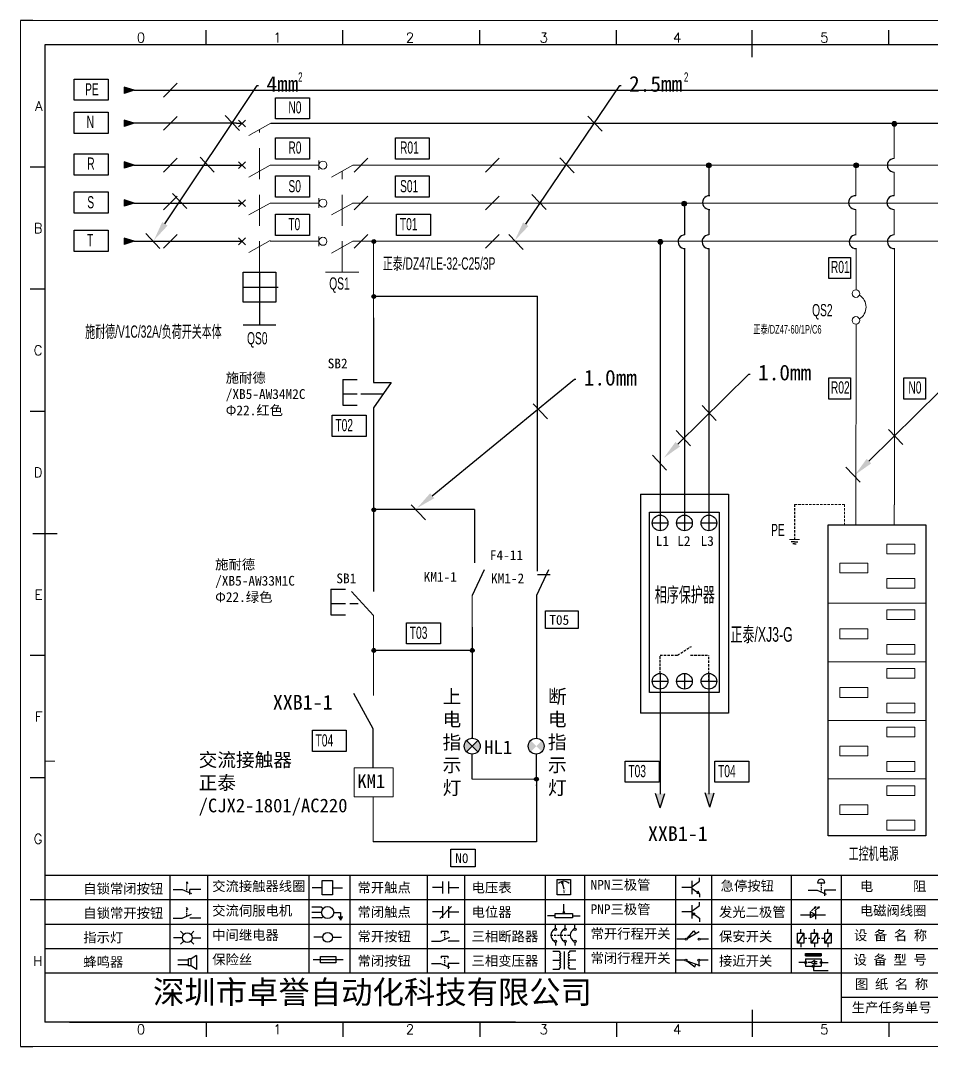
# Model space of a CAD drawing. Header units: millimetres. Extents: x 175 to 4940, y -2082 to 1907.
# Drawn here: x 550.6 to 737.3, y 660.9 to 870.9 of the extents above; entities that cross this region are included whole.
import ezdxf
from ezdxf import colors
from ezdxf.entities.mleader import LeaderData, LeaderLine
from ezdxf.enums import TextEntityAlignment as Align
from ezdxf.lldxf.tags import DXFTag
from ezdxf.math import Vec2, Vec3

# ---------------------------------------------------------------- set-up
doc = ezdxf.new("R2010")
doc.units = ezdxf.units.MM
doc.linetypes.add('DASHED', pattern=[0.75, 0.5, -0.25])
doc.linetypes.add('DASHED2', pattern=[9.525, 6.35, -3.175])
for name, color, linetype in [('AE_BOR', 1, 'Continuous'), ('MISC', 2, 'Continuous'), ('SYMS', 7, 'Continuous')]:
    doc.layers.add(name, color=color, linetype=linetype)
doc.layers.add('Dimension', color=3, linetype='Continuous', lineweight=13)
doc.styles.get("Standard").update_dxf_attribs({"font": ''})
doc.styles.add('WD', font='romans.shx', dxfattribs={"width": 0.8, "bigfont": 'gbcbig.shx'})
doc.styles.add('样式 0', font='')
doc.styles.add('样式 8', font='arial.ttf', dxfattribs={"width": 0.6, "height": 2.5})
doc.styles.add('汉字', font='')
doc.styles.get('Standard').set_extended_font_data('SimSun')
doc.styles.get('样式 0').set_extended_font_data('KaiTi_GB2312')
doc.styles.get('汉字').set_extended_font_data('新宋体')
tags = doc.linetypes.add('HIDDEN2', pattern=[4.7625, 3.175, -1.5875]).pattern_tags.tags
tags[6:7] = [DXFTag(74, 4), DXFTag(75, 0), DXFTag(340, '0'), DXFTag(46, 1.0), DXFTag(50, 0.0), DXFTag(44, 0.0), DXFTag(45, 0.0)]
tags[4:5] = [DXFTag(74, 4), DXFTag(75, 0), DXFTag(340, '0'), DXFTag(46, 1.0), DXFTag(50, 0.0), DXFTag(44, 0.0), DXFTag(45, 0.0)]

# ---------------------------------------------------------------- blocks, each defined once
blk = doc.blocks.new('*U4')
at = {"linetype": 'ByBlock'}
for p, q in [((-1909.23, -780.45), (-1909.23, -780.67)), ((-1909.23, -780.45), (-1908.92, -780.84)), ((-1909.23, -780.84), (-1909.23, -781.05)), ((-1911.92, -782.07), (-1910.06, -782.07)), ((-1910.06, -782.07), (-1908.18, -782.88)), ((-1909.23, -781.23), (-1909.23, -781.44)), ((-1909.23, -781.61), (-1909.23, -781.83)), ((-1909.23, -782), (-1909.23, -782.21)), ((-1909.23, -782.38), (-1909.23, -782.43)), ((-1908.52, -783.07), (-1908.52, -782.07)), ((-1906.25, -782.07), (-1908.52, -782.07))]:
    blk.add_line(p, q, dxfattribs=at)
blk = doc.blocks.new('*U6')
at = {"linetype": 'ByBlock'}
for p, q in [((-1908.88, -791.17), (-1909.23, -790.71)), ((-1909.23, -790.71), (-1909.23, -790.92)), ((-1909.23, -791.09), (-1909.23, -791.31)), ((-1909.23, -791.48), (-1909.23, -791.69)), ((-1911.92, -792.89), (-1910.06, -792.89)), ((-1910.06, -792.89), (-1908.18, -792.08)), ((-1909.23, -791.86), (-1909.23, -792.08)), ((-1909.23, -792.25), (-1909.23, -792.47)), ((-1906.25, -792.89), (-1908.52, -792.89))]:
    blk.add_line(p, q, dxfattribs=at)
blk = doc.blocks.new('蜂鸣器')
at = {"linetype": 'ByBlock'}
for p, q in [((-1907.17, -795.53), (-1908.25, -796.26)), ((-1907.17, -795.53), (-1907.17, -798.41)), ((-1908.8, -796.48), (-1911.01, -796.48)), ((-1908.8, -797.46), (-1911.01, -797.46)), ((-1908.25, -796.26), (-1908.8, -796.26)), ((-1908.8, -797.68), (-1908.8, -796.26)), ((-1908.25, -797.68), (-1908.8, -797.68)), ((-1908.25, -797.68), (-1908.25, -796.26)), ((-1907.17, -798.41), (-1908.25, -797.68))]:
    blk.add_line(p, q, dxfattribs=at)
blk = doc.blocks.new('指示灯')
at = {"linetype": 'ByBlock'}
for p, q in [((-1854.25, -776.92), (-1856.06, -776.92)), ((-1854.62, -775.59), (-1853.97, -776.23)), ((-1851.9, -775.59), (-1852.54, -776.23)), ((-1852.26, -776.92), (-1850.45, -776.92)), ((-1854.62, -778.25), (-1853.97, -777.61)), ((-1851.9, -778.25), (-1852.54, -777.61))]:
    blk.add_line(p, q, dxfattribs=at)
blk.add_circle((-1853.26, -776.92), 0.992, dxfattribs=at)
blk = doc.blocks.new('交流接触器线圈')
at = {"linetype": 'ByBlock'}
for p, q in [((-1880.82, -781.77), (-1882.87, -781.77)), ((-1878.72, -781.77), (-1876.67, -781.77))]:
    blk.add_line(p, q, dxfattribs=at)
blk.add_lwpolyline([(-1880.82, -780.28), (-1878.72, -780.28), (-1878.72, -783.26), (-1880.82, -783.26)], close=True, dxfattribs=at)
blk = doc.blocks.new('交流伺服电机')
at = {"linetype": 'ByBlock'}
for p, q in [((-1880.97, -785.75), (-1882.94, -785.75)), ((-1880.97, -786.85), (-1882.94, -786.85)), ((-1880.97, -785.75), (-1880.65, -786.03)), ((-1878.49, -786.85), (-1877.07, -786.85)), ((-1877.07, -786.85), (-1877.07, -787.72)), ((-1880.97, -787.94), (-1882.94, -787.94)), ((-1880.97, -787.94), (-1880.65, -787.67)), ((-1877.54, -787.72), (-1876.59, -787.72)), ((-1877.38, -788.01), (-1876.75, -788.01)), ((-1877.23, -788.29), (-1876.9, -788.29))]:
    blk.add_line(p, q, dxfattribs=at)
blk.add_circle((-1879.73, -786.85), 1.24, dxfattribs=at)
blk = doc.blocks.new('中间继电器')
at = {"linetype": 'ByBlock'}
for p, q in [((-1880.72, -791.92), (-1882.54, -791.92)), ((-1878.74, -791.92), (-1876.92, -791.92))]:
    blk.add_line(p, q, dxfattribs=at)
blk.add_circle((-1879.73, -791.92), 0.992, dxfattribs=at)
blk = doc.blocks.new('保险丝')
at = {"linetype": 'ByBlock'}
blk.add_line((-1882.72, -796.49), (-1876.55, -796.49), dxfattribs=at)
blk.add_lwpolyline([(-1881.2, -795.86), (-1878.06, -795.86), (-1878.06, -797.12), (-1881.2, -797.12)], close=True, dxfattribs=at)
blk = doc.blocks.new('常开按钮')
at = {"linetype": 'ByBlock'}
for p, q in [((-1910.06, -787.73), (-1908.18, -786.93)), ((-1909.9, -785.68), (-1908.56, -785.68)), ((-1909.9, -785.68), (-1909.9, -786.07)), ((-1909.23, -785.68), (-1909.23, -785.89)), ((-1909.23, -786.06), (-1909.23, -786.28)), ((-1909.23, -786.45), (-1909.23, -786.67)), ((-1909.23, -786.84), (-1909.23, -787.05)), ((-1909.23, -787.22), (-1909.23, -787.38)), ((-1908.56, -785.68), (-1908.56, -786.07)), ((-1911.92, -787.73), (-1910.06, -787.73)), ((-1906.25, -787.73), (-1908.52, -787.73))]:
    blk.add_line(p, q, dxfattribs=at)
blk = doc.blocks.new('常开触点')
at = {"linetype": 'ByBlock'}
for p, q in [((-1853.82, -782.99), (-1853.82, -780.56)), ((-1852.6, -782.99), (-1852.6, -780.56)), ((-1853.82, -781.77), (-1855.88, -781.77)), ((-1852.6, -781.77), (-1850.55, -781.77))]:
    blk.add_line(p, q, dxfattribs=at)
blk = doc.blocks.new('常闭触点')
at = {"linetype": 'ByBlock'}
for p, q in [((-1853.82, -786.77), (-1855.88, -786.77)), ((-1852.01, -785.66), (-1854.43, -788.1)), ((-1853.82, -787.99), (-1853.82, -785.56)), ((-1852.6, -787.99), (-1852.6, -785.56)), ((-1852.6, -786.77), (-1850.55, -786.77))]:
    blk.add_line(p, q, dxfattribs=at)
blk = doc.blocks.new('常闭按钮')
at = {"linetype": 'ByBlock'}
for p, q in [((-1854.11, -790.83), (-1852.77, -790.83)), ((-1854.11, -790.83), (-1854.11, -791.22)), ((-1853.44, -790.83), (-1853.44, -791.04)), ((-1853.44, -791.21), (-1853.44, -791.43)), ((-1853.44, -791.6), (-1853.44, -791.82)), ((-1852.77, -790.83), (-1852.77, -791.22)), ((-1856.13, -792.28), (-1854.28, -792.28)), ((-1854.28, -792.28), (-1852.4, -793.09)), ((-1853.44, -791.99), (-1853.44, -792.2)), ((-1853.44, -792.37), (-1853.44, -792.53)), ((-1850.47, -792.28), (-1852.73, -792.28)), ((-1852.73, -792.28), (-1852.73, -793.43))]:
    blk.add_line(p, q, dxfattribs=at)
blk = doc.blocks.new('电压表')
at = {"linetype": 'ByBlock'}
for p, q in [((-1814.84, -780.75), (-1814.91, -781.13)), ((-1814.6, -781.05), (-1814.91, -781.13)), ((-1814.84, -780.75), (-1814.46, -782.26)), ((-1814.84, -780.75), (-1814.6, -781.05))]:
    blk.add_line(p, q, dxfattribs=at)
blk.add_lwpolyline([(-1815.84, -780.34), (-1813.07, -780.34), (-1813.07, -783.49), (-1815.84, -783.49)], close=True, dxfattribs=at)
blk.add_arc((-1814.46, -782.26), 1.56, 46.8313, 133.1687, dxfattribs=at)
at = {"linetype": 'ByBlock', "insert": (-1814.7, -782.39), "char_height": 0.75, "width": 0.6768, "attachment_point": 1}
blk.add_mtext('V', dxfattribs=at)
blk = doc.blocks.new('电位器')
at = {"linetype": 'ByBlock'}
for p, q in [((-1814.45, -787.3), (-1814.45, -785.39)), ((-1814.45, -787.3), (-1814.62, -786.96)), ((-1814.62, -786.96), (-1814.27, -786.96)), ((-1814.45, -787.3), (-1814.27, -786.96)), ((-1816.21, -787.75), (-1817.79, -787.75)), ((-1812.68, -787.75), (-1811.1, -787.75))]:
    blk.add_line(p, q, dxfattribs=at)
blk.add_lwpolyline([(-1816.21, -787.3), (-1812.68, -787.3), (-1812.68, -788.2), (-1816.21, -788.2)], close=True, dxfattribs=at)
blk = doc.blocks.new('三相断路器')
at = {"linetype": 'ByBlock'}
for p, q in [((-1816.17, -790.33), (-1816.17, -789.7)), ((-1814.17, -790.33), (-1814.17, -789.7)), ((-1812.18, -790.33), (-1812.18, -789.7)), ((-1817.14, -791.74), (-1816.72, -791.74)), ((-1816.45, -791.74), (-1816.03, -791.74)), ((-1816.17, -793.19), (-1816.17, -793.83)), ((-1815.76, -791.74), (-1815.34, -791.74)), ((-1815.07, -791.74), (-1814.65, -791.74)), ((-1814.38, -791.74), (-1813.96, -791.74)), ((-1814.17, -793.19), (-1814.17, -793.83)), ((-1813.69, -791.74), (-1813.27, -791.74)), ((-1812.18, -793.19), (-1812.18, -793.83))]:
    blk.add_line(p, q, dxfattribs=at)
for centre in [(-1816.17, -790.55), (-1814.17, -790.55), (-1812.18, -790.55), (-1816.17, -792.98), (-1814.17, -792.98), (-1812.18, -792.98)]:
    blk.add_circle(centre, 0.219, dxfattribs=at)
for centre in [(-1815.81, -791.74), (-1813.82, -791.74), (-1811.83, -791.74)]:
    blk.add_arc(centre, 1.32, 115.5791, 244.4209, dxfattribs=at)
blk = doc.blocks.new('三相变压器')
at = {"linetype": 'ByBlock'}
for p, q in [((-1816.69, -795.03), (-1815.37, -795.03)), ((-1815.37, -795.03), (-1815.37, -795.24)), ((-1814.34, -798.7), (-1814.34, -795.04)), ((-1812, -795.03), (-1813.32, -795.03)), ((-1813.32, -795.03), (-1813.32, -795.24)), ((-1816.69, -796.87), (-1815.37, -796.87)), ((-1812, -796.87), (-1813.32, -796.87)), ((-1816.69, -798.71), (-1815.37, -798.71)), ((-1815.37, -798.71), (-1815.37, -798.5)), ((-1813.32, -798.71), (-1813.32, -798.5)), ((-1812, -798.71), (-1813.32, -798.71))]:
    blk.add_line(p, q, dxfattribs=at)
for centre, start, end in [((-1815.37, -795.51), 270, 90), ((-1815.37, -796.06), 270, 90), ((-1813.32, -795.51), 90, 270), ((-1813.32, -796.06), 90, 270), ((-1815.37, -796.6), 270, 90), ((-1815.37, -797.14), 270, 90), ((-1815.37, -797.68), 270, 90), ((-1815.37, -798.23), 270, 90), ((-1813.32, -796.6), 90, 270), ((-1813.32, -797.14), 90, 270), ((-1813.32, -797.68), 90, 270), ((-1813.32, -798.23), 90, 270)]:
    blk.add_arc(centre, 0.271, start, end, dxfattribs=at)
blk = doc.blocks.new('NPN三极管')
at = {"linetype": 'ByBlock'}
for p, q in [((-1785.73, -780.61), (-1785.73, -783.32)), ((-1785.73, -781.82), (-1784.15, -780.66)), ((-1784.15, -780.66), (-1784.15, -779.98)), ((-1785.73, -781.97), (-1787.81, -781.97)), ((-1785.73, -782.11), (-1784.15, -783.27)), ((-1784.41, -782.73), (-1784.74, -783.18)), ((-1784.15, -783.27), (-1784.74, -783.18)), ((-1784.15, -783.27), (-1784.41, -782.73)), ((-1784.15, -783.27), (-1784.15, -783.96))]:
    blk.add_line(p, q, dxfattribs=at)
blk = doc.blocks.new('PNP三极管')
at = {"linetype": 'ByBlock'}
for p, q in [((-1784.9, -785.38), (-1784.9, -788.09)), ((-1783.32, -785.43), (-1783.32, -784.75)), ((-1784.9, -786.74), (-1786.98, -786.74)), ((-1784.9, -786.59), (-1783.32, -785.43)), ((-1784.9, -786.88), (-1783.32, -788.04)), ((-1784.9, -786.88), (-1784.31, -786.97)), ((-1784.9, -786.88), (-1784.64, -787.42)), ((-1784.31, -786.97), (-1784.64, -787.42)), ((-1783.32, -788.04), (-1783.32, -788.73))]:
    blk.add_line(p, q, dxfattribs=at)
blk = doc.blocks.new('常开行程开关')
at = {"linetype": 'ByBlock'}
for p, q in [((-1785.89, -792.17), (-1784.52, -790.62)), ((-1785.89, -792.17), (-1783.43, -790.72)), ((-1784.52, -790.62), (-1784.19, -791.17)), ((-1786.29, -792.3), (-1788.01, -792.3)), ((-1781.48, -792.3), (-1783.21, -792.3))]:
    blk.add_line(p, q, dxfattribs=at)
for centre in [(-1786.07, -792.3), (-1783.42, -792.3)]:
    blk.add_circle(centre, 0.219, dxfattribs=at)
blk = doc.blocks.new('常闭行程开关')
at = {"linetype": 'ByBlock'}
for p, q in [((-1786.34, -796.62), (-1788.07, -796.62)), ((-1785.93, -796.72), (-1783.25, -797.7)), ((-1785.93, -796.72), (-1784.3, -798)), ((-1784.3, -798), (-1784.08, -797.4)), ((-1783.48, -796.84), (-1783.48, -797.85)), ((-1781.54, -796.62), (-1783.26, -796.62))]:
    blk.add_line(p, q, dxfattribs=at)
for centre in [(-1786.12, -796.62), (-1783.48, -796.62)]:
    blk.add_circle(centre, 0.219, dxfattribs=at)
blk = doc.blocks.new('发光二极管')
at = {"linetype": 'ByBlock'}
for p, q in [((-1755.78, -785.92), (-1754.89, -785.14)), ((-1754.89, -785.14), (-1755.2, -785.22)), ((-1755.2, -785.22), (-1755.01, -785.43)), ((-1755.08, -785.92), (-1754.18, -785.14)), ((-1754.89, -785.14), (-1755.01, -785.43)), ((-1754.18, -785.14), (-1754.49, -785.22)), ((-1754.49, -785.22), (-1754.31, -785.43)), ((-1754.18, -785.14), (-1754.31, -785.43)), ((-1758.01, -786.77), (-1752.89, -786.77)), ((-1754.84, -786.77), (-1756.04, -786.16)), ((-1756.04, -786.16), (-1756.04, -787.39)), ((-1754.84, -786.77), (-1756.04, -787.39)), ((-1754.84, -787.63), (-1754.84, -785.92))]:
    blk.add_line(p, q, dxfattribs=at)
blk = doc.blocks.new('保安开关')
at = {"linetype": 'ByBlock'}
for p, q in [((-1757.33, -790.79), (-1758.6, -792.81)), ((-1757.96, -790.79), (-1757.96, -789.97)), ((-1754.54, -790.79), (-1755.81, -792.81)), ((-1755.17, -790.79), (-1755.17, -789.97)), ((-1751.75, -790.79), (-1753.02, -792.81)), ((-1752.39, -790.79), (-1752.39, -789.97)), ((-1757.96, -792.81), (-1757.96, -793.62)), ((-1757.33, -791.8), (-1756.72, -791.8)), ((-1756.35, -791.8), (-1755.89, -791.8)), ((-1755.17, -792.81), (-1755.17, -793.62)), ((-1754.52, -791.8), (-1754.06, -791.8)), ((-1753.69, -791.8), (-1753.08, -791.8)), ((-1752.39, -792.81), (-1752.39, -793.62))]:
    blk.add_line(p, q, dxfattribs=at)
for points in [[(-1758.6, -790.79), (-1757.33, -790.79), (-1757.33, -792.81), (-1758.6, -792.81)], [(-1755.81, -790.79), (-1754.54, -790.79), (-1754.54, -792.81), (-1755.81, -792.81)], [(-1753.02, -790.79), (-1751.75, -790.79), (-1751.75, -792.81), (-1753.02, -792.81)]]:
    blk.add_lwpolyline(points, close=True, dxfattribs=at)
blk = doc.blocks.new('接近开关')
at = {"linetype": 'ByBlock'}
h = blk.add_hatch(dxfattribs=at)
h.set_pattern_fill('ANSI31', color=256, scale=0.01, style=0)
h.set_pattern_definition([(45, (-89.131516, -30.795668), (-0.0224506403, 0.0224506403), [])])
h.paths.add_polyline_path([(-1516.96, -1123.35), (-1516.96, -1122.85), (-1513.76, -1122.85), (-1513.76, -1123.35)])
for p, q in [((-1516.96, -1123.35), (-1516.96, -1122.85)), ((-1516.96, -1122.85), (-1513.76, -1122.85)), ((-1516.96, -1123.35), (-1513.76, -1123.35)), ((-1513.76, -1122.85), (-1513.76, -1123.35)), ((-1517.18, -1124.71), (-1518.36, -1124.71)), ((-1516.96, -1123.95), (-1513.76, -1123.95)), ((-1516.96, -1123.95), (-1516.96, -1125.47)), ((-1516.96, -1125.47), (-1513.76, -1125.47)), ((-1515.91, -1124.71), (-1516.45, -1124.71)), ((-1515.11, -1124.31), (-1515.91, -1124.71)), ((-1515.11, -1125.11), (-1515.91, -1124.71)), ((-1515.33, -1124.53), (-1515.17, -1124.53)), ((-1515.33, -1124.88), (-1515.17, -1124.88)), ((-1515.25, -1124.45), (-1515.25, -1124.61)), ((-1515.11, -1124.31), (-1515.11, -1125.11)), ((-1515.11, -1124.48), (-1514.58, -1124.48)), ((-1515.11, -1124.94), (-1514.58, -1124.94)), ((-1513.76, -1123.95), (-1513.76, -1125.47)), ((-1513.54, -1124.71), (-1512.36, -1124.71)), ((-1515.36, -1125.69), (-1515.36, -1126.36)), ((-1515.36, -1126.36), (-1512.36, -1126.36))]:
    blk.add_line(p, q, dxfattribs=at)
for centre in [(-1516.96, -1124.71), (-1515.36, -1125.47), (-1513.76, -1124.71)]:
    blk.add_circle(centre, 0.225, dxfattribs=at)
blk = doc.blocks.new('急停按钮')
at = {"linetype": 'ByBlock'}
for p, q in [((-1.86, 0), (0, 0)), ((0, 0), (1.88, -0.81)), ((0.06, 1.45), (1.61, 1.45)), ((0.83, 1.45), (0.83, 1.24)), ((0.83, 1.07), (0.83, 0.85)), ((0.83, 0.68), (0.83, 0.47)), ((0.83, 0.29), (0.83, 0.08)), ((3.81, 0), (1.54, 0)), ((1.54, 0), (1.54, -1.15)), ((0.83, -0.09), (0.83, -0.24))]:
    blk.add_line(p, q, dxfattribs=at)
blk.add_arc((0.83, 1.45), 0.774, 0, 180)
blk = doc.blocks.new('WDDOT')
blk.add_hatch(color=256).paths.add_polyline_path([(0.5, 0, 1), (-0.5, 0, 1)])
blk.add_circle((0, 0), 0.5)

msp = doc.modelspace()

# ---------------------------------------------------------------- hatches: boundary and pattern name
for points in [[(573.908, 849.848), (571.865, 850.503), (571.865, 849.194)], [(573.908, 841.283), (571.865, 841.937), (571.865, 840.628)], [(573.908, 833.521), (571.865, 834.175), (571.865, 832.866)], [(573.908, 825.686), (571.865, 826.341), (571.865, 825.031)], [(681.591, 709.742), (682.526, 712.66), (680.655, 712.66)], [(691.741, 709.853), (692.676, 712.772), (690.806, 712.772)]]:
    msp.add_hatch(color=256).paths.add_polyline_path(points)
at = {"lineweight": -2}
for points in [[(730.038, 849.728, 1), (729.038, 849.728, 1)], [(692.052, 841.228, 1), (691.052, 841.228, 1)], [(722.215, 841.228, 1), (721.215, 841.228, 1)], [(687.015, 833.384, 1), (686.015, 833.384, 1)], [(682.122, 825.587, 1), (681.122, 825.587, 1)]]:
    msp.add_hatch(color=256, dxfattribs=at).paths.add_polyline_path(points)
h = msp.add_hatch(color=256)
edge = h.paths.add_edge_path()
edge.add_arc((622.947, 825.662), 0.393, 0, 360)
h = msp.add_hatch(color=256)
edge = h.paths.add_edge_path()
edge.add_arc((622.947, 814.403), 0.393, 0, 360)
h = msp.add_hatch(color=256)
edge = h.paths.add_edge_path()
edge.add_arc((622.947, 770.736), 0.393, 0, 360)
h = msp.add_hatch(color=256)
edge = h.paths.add_edge_path()
edge.add_arc((622.947, 741.946), 0.393, 0, 360)
h = msp.add_hatch(color=256)
edge = h.paths.add_edge_path()
edge.add_arc((643.104, 741.946), 0.393, 0, 360)
at = {"lineweight": 0}
h = msp.add_hatch(color=256, dxfattribs=at)
h.paths.add_polyline_path([(643.104, 722.357), (641.955, 723.506, 0.1989124), (641.479, 722.357, 0.1989124), (641.955, 721.208)])
h.paths.add_polyline_path([(644.254, 721.208, 0.1989124), (644.729, 722.357, 0.1989124), (644.254, 723.506), (643.104, 722.357)])
h.paths.add_polyline_path([(656.25, 722.347), (655.101, 723.496, 0.1989124), (654.625, 722.347, 0.1989124), (655.101, 721.198)])
h.paths.add_polyline_path([(657.399, 721.198, 0.1989124), (657.875, 722.347, 0.1989124), (657.399, 723.496), (656.25, 722.347)])
h = msp.add_hatch(color=256)
edge = h.paths.add_edge_path()
edge.add_arc((656.25, 715.607), 0.393, 0, 360)
at = {"layer": 'MISC'}
msp.add_hatch(color=256, dxfattribs=at).paths.add_polyline_path([(573.908, 856.613), (571.865, 857.268), (571.865, 855.958)])

# ---------------------------------------------------------------- linework, layer by layer
for p, q in [((842.612, 865.881), (555.612, 865.881)), ((555.612, 865.881), (555.612, 665.881)), ((573.908, 849.848), (571.865, 850.503)), ((571.865, 850.503), (571.865, 849.194)), ((573.908, 849.848), (571.865, 849.194)), ((594.822, 849.848), (595.9, 849.848)), ((601.866, 849.848), (825.995, 849.848)), ((573.908, 841.283), (571.865, 841.937)), ((571.865, 841.937), (571.865, 840.628)), ((573.908, 841.283), (571.865, 840.628)), ((573.908, 841.283), (595.964, 841.283)), ((573.908, 833.521), (571.865, 834.175)), ((571.865, 834.175), (571.865, 832.866)), ((573.908, 833.521), (571.865, 832.866)), ((573.908, 833.521), (595.964, 833.521)), ((573.908, 825.686), (571.865, 826.341)), ((571.865, 826.341), (571.865, 825.031)), ((573.908, 825.686), (571.865, 825.031)), ((573.908, 825.686), (595.964, 825.686)), ((599.55, 819.356), (599.55, 808.562)), ((596.228, 816.286), (602.872, 816.286)), ((602.872, 816.286), (603.398, 816.286)), ((656.484, 758.16), (656.484, 814.45)), ((596.188, 808.562), (602.912, 808.562)), ((622.905, 810.02), (622.905, 796.789)), ((616.615, 797.406), (619.554, 797.406)), ((616.615, 797.406), (616.615, 792.122)), ((622.905, 796.789), (626.474, 796.789)), ((626.474, 796.789), (622.905, 791.622)), ((616.615, 794.47), (619.554, 794.47)), ((620.276, 794.438), (624.788, 794.438)), ((616.615, 792.122), (619.554, 792.122)), ((622.905, 791.622), (622.905, 754.038)), ((677.563, 773.941), (695.563, 773.941)), ((643.572, 770.794), (643.574, 759.843)), ((643.574, 767.195), (643.572, 763.082)), ((645.56, 758.429), (643.104, 753.174)), ((658.706, 758.429), (656.25, 753.174)), ((656.484, 757.471), (659.07, 757.471)), ((614.184, 754.489), (617.123, 754.489)), ((614.184, 754.489), (614.184, 749.205)), ((618.409, 754.038), (622.905, 749.069)), ((656.25, 753.174), (656.25, 737.557)), ((614.184, 751.554), (617.123, 751.554)), ((618.065, 751.554), (619.718, 751.554)), ((614.184, 749.205), (617.123, 749.205)), ((643.104, 746.702), (643.104, 741.946)), ((643.104, 741.946), (622.905, 741.946)), ((643.104, 741.946), (643.104, 723.982)), ((656.25, 737.557), (656.25, 723.972)), ((622.792, 725.918), (618.853, 733.159)), ((681.563, 734.039), (681.563, 712.534)), ((691.563, 734.039), (691.563, 712.534)), ((695.563, 729.095), (677.563, 729.095)), ((622.792, 717.948), (622.792, 725.918)), ((644.254, 723.506), (641.955, 721.208)), ((641.955, 723.506), (644.254, 721.208)), ((643.104, 723.982), (643.104, 724.107)), ((643.104, 715.607), (643.104, 720.732)), ((656.25, 715.597), (656.25, 720.722)), ((656.25, 714.286), (656.25, 714.411)), ((681.591, 709.742), (680.655, 712.66)), ((681.591, 709.742), (682.526, 712.66)), ((691.741, 709.853), (690.806, 712.772)), ((691.741, 709.853), (692.676, 712.772)), ((560.642, 665.881), (840.142, 665.881)), ((681.408, 665.881), (741.358, 665.881))]:
    msp.add_line(p, q)
at = {"color": 6, "linetype": 'HIDDEN2', "lineweight": -3, "ltscale": 0.5}
for p, q in [((592.542, 851.432), (595.45, 848.356)), ((666.776, 851.31), (669.684, 848.234)), ((587.38, 842.892), (590.288, 839.817)), ((661.066, 842.748), (663.974, 839.673)), ((581.733, 835.481), (584.641, 832.406)), ((655.335, 835.244), (658.243, 832.168)), ((576.248, 827.264), (579.156, 824.189)), ((650.622, 827.103), (653.53, 824.028)), ((655.599, 792.44), (658.507, 789.365)), ((690.164, 792.06), (693.072, 788.984)), ((684.872, 786.935), (687.78, 783.859)), ((728.334, 787.148), (731.242, 784.072)), ((680.002, 781.944), (682.91, 778.868)), ((719.615, 779.434), (722.523, 776.359)), ((630.618, 771.73), (633.526, 768.655))]:
    msp.add_line(p, q, dxfattribs=at)
at = {"color": 0}
msp.add_line((594.822, 849.848), (573.908, 849.848), dxfattribs=at)
at = {"lineweight": 0}
for p, q in [((596.651, 850.476), (595.273, 849.097)), ((595.273, 850.476), (596.651, 849.097)), ((601.866, 849.848), (597.37, 847.35)), ((729.514, 842.621), (729.514, 849.848)), ((596.651, 841.969), (595.273, 840.591)), ((595.273, 841.969), (596.651, 840.591)), ((601.755, 841.28), (597.37, 838.844)), ((618.661, 841.28), (614.276, 838.844)), ((721.679, 835.008), (721.679, 841.283)), ((729.514, 835.009), (729.514, 839.833)), ((596.651, 834.207), (595.273, 832.829)), ((595.273, 834.207), (596.651, 832.829)), ((601.755, 833.518), (597.37, 831.082)), ((618.661, 833.518), (614.276, 831.082)), ((721.679, 826.942), (721.679, 832.23)), ((729.514, 826.996), (729.514, 832.229)), ((596.651, 826.373), (595.273, 824.994)), ((595.273, 826.373), (596.651, 824.994)), ((601.755, 825.834), (597.37, 823.398)), ((618.667, 825.687), (614.276, 823.247)), ((729.594, 824.271), (729.594, 771.779)), ((716.024, 751.634), (735.898, 751.634)), ((716.024, 739.634), (735.898, 739.634)), ((716.024, 727.634), (735.898, 727.634)), ((716.024, 715.634), (735.898, 715.634))]:
    msp.add_line(p, q, dxfattribs=at)
at = {"color": 6, "linetype": 'DASHED2', "lineweight": 0}
for p, q in [((599.55, 819.356), (599.567, 848.571)), ((616.456, 819.356), (616.468, 840.062))]:
    msp.add_line(p, q, dxfattribs=at)
at = {"color": 0, "lineweight": -2}
for p, q in [((691.563, 841.278), (691.563, 835.011)), ((686.563, 833.482), (686.563, 826.993)), ((691.563, 832.227), (691.563, 826.996)), ((681.563, 825.687), (681.563, 766.435)), ((686.563, 824.21), (686.563, 766.435)), ((691.563, 824.207), (691.563, 766.435)), ((677.563, 773.941), (677.563, 729.095)), ((695.563, 773.941), (695.563, 729.095)), ((679.963, 768.035), (683.163, 768.035)), ((684.963, 768.035), (688.163, 768.035)), ((689.963, 768.035), (693.163, 768.035)), ((681.563, 737.239), (681.563, 734.039)), ((686.563, 737.239), (686.563, 734.039)), ((691.563, 737.239), (691.563, 734.039)), ((679.963, 735.639), (683.163, 735.639)), ((684.963, 735.639), (688.163, 735.639)), ((689.963, 735.639), (693.163, 735.639)), ((581.191, 695.881), (581.191, 675.881)), ((588.867, 695.881), (588.867, 675.881)), ((609.657, 695.881), (609.657, 675.881)), ((618.011, 695.881), (618.011, 675.881)), ((633.866, 695.881), (633.866, 675.881)), ((641.514, 695.881), (641.514, 675.881)), ((658.007, 695.881), (658.007, 675.881)), ((666.108, 695.881), (666.108, 675.881)), ((684.728, 695.881), (684.728, 675.881)), ((692.087, 695.881), (692.087, 675.881)), ((708.397, 695.881), (708.397, 675.881)), ((718.635, 695.881), (718.635, 665.965))]:
    msp.add_line(p, q, dxfattribs=at)
at = {"color": 1, "lineweight": -3}
for p, q in [((716.109, 822.406), (720.563, 822.406)), ((716.109, 818.053), (716.109, 822.406)), ((720.563, 818.053), (716.109, 818.053)), ((716.109, 797.754), (720.563, 797.754)), ((716.109, 793.402), (716.109, 797.754)), ((731.469, 797.754), (735.923, 797.754)), ((731.469, 793.402), (731.469, 797.754)), ((720.563, 793.402), (716.109, 793.402)), ((735.923, 793.402), (731.469, 793.402))]:
    msp.add_line(p, q, dxfattribs=at)
at = {"color": 1}
for p, q in [((720.563, 822.406), (720.563, 818.053)), ((720.563, 797.754), (720.563, 793.402)), ((735.923, 797.754), (735.923, 793.402))]:
    msp.add_line(p, q, dxfattribs=at)
at = {"lineweight": -2}
for p, q in [((622.905, 814.45), (656.484, 814.45)), ((643.572, 770.794), (622.905, 770.794)), ((656.25, 702.766), (622.792, 702.766))]:
    msp.add_line(p, q, dxfattribs=at)
at = {"color": 2, "linetype": 'DASHED'}
msp.add_line((709.106, 771.819), (709.106, 764.664), dxfattribs=at)
at = {"color": 2, "linetype": 'DASHED', "lineweight": 0}
for p, q in [((709.106, 771.819), (719.362, 771.819)), ((719.362, 771.819), (719.362, 767.699))]:
    msp.add_line(p, q, dxfattribs=at)
at = {"color": 2, "lineweight": 0}
for p, q in [((709.091, 764.654), (708.091, 764.654)), ((709.121, 764.654), (710.121, 764.654))]:
    msp.add_line(p, q, dxfattribs=at)
at = {"color": 2}
for p, q in [((709.106, 764.147), (708.44, 764.147)), ((709.106, 763.737), (708.766, 763.737)), ((709.106, 764.147), (709.772, 764.147)), ((709.106, 763.737), (709.446, 763.737))]:
    msp.add_line(p, q, dxfattribs=at)
at = {"linetype": 'Continuous', "lineweight": 0}
for p, q in [((643.104, 746.702), (643.104, 753.174)), ((643.104, 715.607), (656.25, 715.607))]:
    msp.add_line(p, q, dxfattribs=at)
at = {"linetype": 'DASHED'}
for p, q in [((685.159, 740.955), (687.972, 742.773)), ((681.563, 737.239), (681.563, 740.955)), ((681.563, 740.955), (685.159, 740.955)), ((687.812, 740.955), (691.563, 740.955)), ((691.563, 735.639), (691.563, 740.955))]:
    msp.add_line(p, q, dxfattribs=at)
at = {"lineweight": 9, "ltscale": 0.1}
for p, q in [((555.612, 719.31), (557.611, 719.31)), ((651.947, 665.881), (681.408, 665.881)), ((680.051, 665.881), (680.051, 665.881)), ((680.051, 665.881), (680.051, 665.881)), ((680.051, 665.881), (680.051, 665.881)), ((680.051, 665.881), (680.051, 665.881))]:
    msp.add_line(p, q, dxfattribs=at)
at = {"ltscale": 2}
msp.add_line((656.25, 715.597), (656.25, 702.766), dxfattribs=at)
at = {"linetype": 'ByBlock'}
for p, q in [((842.612, 695.881), (555.612, 695.881)), ((842.612, 690.881), (555.612, 690.881)), ((842.612, 685.881), (555.612, 685.881)), ((842.612, 680.881), (555.612, 680.881)), ((842.612, 675.881), (555.612, 675.881)), ((842.612, 670.881), (718.635, 670.881))]:
    msp.add_line(p, q, dxfattribs=at)
at = {"color": 0, "ltscale": 2}
msp.add_line((651.947, 665.881), (555.612, 665.881), dxfattribs=at)
at = {"color": 1, "lineweight": -3}
for points in [[(561.629, 858.897), (568.57, 858.897), (568.57, 854.545), (561.629, 854.545)], [(602.813, 855.081), (609.754, 855.081), (609.754, 850.729), (602.813, 850.729)], [(561.629, 852.133), (568.57, 852.133), (568.57, 847.78), (561.629, 847.78)], [(602.813, 846.857), (609.754, 846.857), (609.754, 842.505), (602.813, 842.505)], [(627.371, 846.857), (634.311, 846.857), (634.311, 842.505), (627.371, 842.505)], [(561.629, 843.567), (568.57, 843.567), (568.57, 839.215), (561.629, 839.215)], [(602.813, 839.095), (609.754, 839.095), (609.754, 834.743), (602.813, 834.743)], [(627.371, 839.095), (634.311, 839.095), (634.311, 834.743), (627.371, 834.743)], [(561.629, 835.805), (568.57, 835.805), (568.57, 831.453), (561.629, 831.453)], [(602.813, 831.261), (609.754, 831.261), (609.754, 826.908), (602.813, 826.908)], [(627.625, 831.261), (634.566, 831.261), (634.566, 826.908), (627.625, 826.908)], [(561.629, 827.971), (568.57, 827.971), (568.57, 823.618), (561.629, 823.618)], [(614.415, 790.119), (621.356, 790.119), (621.356, 785.767), (614.415, 785.767)], [(629.678, 747.622), (636.619, 747.622), (636.619, 743.27), (629.678, 743.27)], [(610.378, 725.592), (617.319, 725.592), (617.319, 721.24), (610.378, 721.24)], [(674.428, 719.309), (681.369, 719.309), (681.369, 714.956), (674.428, 714.956)], [(692.795, 719.309), (699.736, 719.309), (699.736, 714.956), (692.795, 714.956)]]:
    msp.add_lwpolyline(points, close=True, dxfattribs=at)
for points in [[(596.228, 813.217), (596.228, 819.356), (602.872, 819.356), (602.872, 813.217)], [(679.413, 770.245), (693.651, 770.245), (693.651, 733.356), (679.413, 733.356)], [(736.003, 703.994), (715.972, 703.994), (715.972, 767.663), (736.003, 767.663)]]:
    msp.add_lwpolyline(points, close=True)
at = {"lineweight": 0}
for points in [[(727.99, 761.728), (727.99, 763.729), (733.735, 763.729), (733.735, 761.728)], [(718.358, 757.826), (718.358, 759.827), (724.102, 759.827), (724.102, 757.826)], [(727.99, 754.669), (727.99, 756.67), (733.735, 756.67), (733.735, 754.669)], [(727.99, 748.245), (727.99, 750.245), (733.735, 750.245), (733.735, 748.245)], [(718.358, 744.342), (718.358, 746.343), (724.102, 746.343), (724.102, 744.342)], [(727.99, 741.185), (727.99, 743.186), (733.735, 743.186), (733.735, 741.185)], [(727.99, 736.245), (727.99, 738.245), (733.735, 738.245), (733.735, 736.245)], [(718.358, 732.342), (718.358, 734.343), (724.102, 734.343), (724.102, 732.342)], [(727.99, 729.185), (727.99, 731.186), (733.735, 731.186), (733.735, 729.185)], [(727.99, 724.245), (727.99, 726.245), (733.735, 726.245), (733.735, 724.245)], [(718.358, 720.342), (718.358, 722.343), (724.102, 722.343), (724.102, 720.342)], [(727.99, 717.185), (727.99, 719.186), (733.735, 719.186), (733.735, 717.185)], [(618.905, 717.948), (626.905, 717.948), (626.905, 711.948), (618.905, 711.948)], [(727.99, 712.245), (727.99, 714.245), (733.735, 714.245), (733.735, 712.245)], [(718.358, 708.342), (718.358, 710.343), (724.102, 710.343), (724.102, 708.342)], [(727.99, 705.185), (727.99, 707.186), (733.735, 707.186), (733.735, 705.185)]]:
    msp.add_lwpolyline(points, close=True, dxfattribs=at)
at = {"color": 1, "ltscale": 2}
for points in [[(658.115, 750.049), (664.796, 750.049), (664.796, 746.445), (658.115, 746.445)], [(638.713, 701.277), (643.735, 701.277), (643.735, 697.673), (638.713, 697.673)]]:
    msp.add_lwpolyline(points, close=True, dxfattribs=at)
at = {"lineweight": 0}
for centre, radius in [((729.538, 849.728), 0.5), ((691.552, 841.228), 0.5), ((721.715, 841.228), 0.5), ((686.515, 833.384), 0.5), ((681.622, 825.587), 0.5), ((721.676, 814.973), 0.77), ((721.676, 809.497), 0.77)]:
    msp.add_circle(centre, radius, dxfattribs=at)
for centre, radius in [((622.947, 825.662), 0.393), ((622.947, 814.403), 0.393), ((622.947, 770.736), 0.393), ((622.947, 741.946), 0.393), ((643.104, 741.946), 0.393), ((643.104, 722.357), 1.625), ((656.191, 722.357), 1.625), ((656.25, 715.607), 0.393)]:
    msp.add_circle(centre, radius)
at = {"color": 0, "lineweight": -2}
for centre in [(681.563, 768.035), (686.563, 768.035), (691.563, 768.035), (681.563, 735.639), (686.563, 735.639), (691.563, 735.639)]:
    msp.add_circle(centre, 1.6, dxfattribs=at)
at = {"color": 0, "ltscale": 2}
for centre, start, end in [((729.499, 841.227), 89.42232, 270.57768), ((691.639, 833.619), 85.18507, 274.81493), ((721.562, 833.619), 85.18507, 274.81493), ((729.402, 833.619), 85.40339, 274.59661), ((686.647, 825.601), 89.75627, 273.50831), ((691.562, 825.601), 89.75627, 273.50831), ((721.698, 825.601), 89.75627, 273.50831), ((729.508, 825.601), 89.75627, 273.50831)]:
    msp.add_arc(centre, 1.394, start, end, dxfattribs=at)
at = {"lineweight": 0}
msp.add_arc((720.911, 812.235), 2.843, 301.18201, 58.81799, dxfattribs=at)
at = {"layer": 'AE_BOR', "lineweight": 30}
for p, q in [((553.142, 870.881), (550.608, 870.881)), ((550.608, 660.881), (553.142, 660.881))]:
    msp.add_line(p, q, dxfattribs=at)
at = {"layer": 'AE_BOR', "color": 1, "lineweight": 15}
for p, q in [((550.608, 870.881), (847.608, 870.881)), ((550.608, 660.881), (550.608, 870.881)), ((847.608, 660.881), (550.608, 660.881))]:
    msp.add_line(p, q, dxfattribs=at)
at = {"layer": 'AE_BOR'}
for p, q in [((588.642, 865.881), (588.642, 868.881)), ((616.642, 865.881), (616.642, 868.881)), ((644.642, 865.881), (644.642, 868.881)), ((672.642, 865.881), (672.642, 868.881)), ((700.392, 865.881), (700.392, 868.881)), ((728.392, 865.881), (728.392, 868.881)), ((555.612, 840.881), (552.612, 840.881)), ((555.612, 815.881), (552.612, 815.881)), ((555.612, 790.881), (552.612, 790.881)), ((555.612, 740.881), (552.612, 740.881)), ((555.612, 715.881), (552.612, 715.881)), ((555.612, 690.881), (552.612, 690.881)), ((588.642, 665.881), (588.642, 662.881)), ((616.642, 665.881), (616.642, 662.881)), ((644.642, 665.881), (644.642, 662.881)), ((672.642, 665.881), (672.642, 662.881)), ((700.392, 665.881), (700.392, 662.881)), ((728.392, 665.881), (728.392, 662.881))]:
    msp.add_line(p, q, dxfattribs=at)
at = {"layer": 'AE_BOR', "color": 2, "lineweight": 30}
for p, q in [((700.392, 863.381), (700.392, 868.381)), ((553.112, 765.881), (558.112, 765.881)), ((700.392, 668.381), (700.392, 663.381)), ((700.392, 665.881), (700.392, 663.381))]:
    msp.add_line(p, q, dxfattribs=at)
at = {"layer": 'Dimension', "lineweight": 0}
for p, q in [((579.855, 855.199), (582.684, 858.027)), ((579.855, 848.434), (582.684, 851.262)), ((579.855, 839.868), (582.684, 842.697)), ((618.906, 839.866), (621.735, 842.694)), ((645.814, 839.868), (648.643, 842.697)), ((579.855, 832.106), (582.684, 834.935)), ((618.906, 832.104), (621.735, 834.932)), ((645.814, 832.106), (648.643, 834.935)), ((579.855, 824.272), (582.684, 827.1)), ((618.906, 824.27), (621.735, 827.098)), ((645.814, 824.272), (648.643, 827.1))]:
    msp.add_line(p, q, dxfattribs=at)
at = {"layer": 'MISC'}
for p, q in [((573.908, 856.613), (571.865, 857.268)), ((571.865, 857.268), (571.865, 855.958)), ((573.908, 856.613), (571.865, 855.958)), ((573.908, 856.613), (825.995, 856.613))]:
    msp.add_line(p, q, dxfattribs=at)
at = {"layer": 'SYMS', "color": 0, "linetype": 'ByBlock', "lineweight": 0}
for p, q in [((611.722, 842.25), (611.722, 840.315)), ((601.761, 841.28), (611.603, 841.28)), ((618.653, 841.276), (742.447, 841.28)), ((611.722, 834.488), (611.722, 832.554)), ((601.761, 833.518), (611.603, 833.518)), ((618.592, 833.48), (742.447, 833.484)), ((601.761, 825.684), (611.603, 825.684)), ((611.722, 826.653), (611.722, 824.719)), ((618.667, 825.687), (742.447, 825.687)), ((622.905, 825.687), (622.905, 810.02)), ((721.699, 824.207), (721.696, 815.743)), ((613.051, 819.356), (619.861, 819.356)), ((721.694, 808.727), (721.679, 767.663)), ((729.497, 771.779), (729.497, 767.663)), ((622.905, 749.069), (622.905, 732.724)), ((622.792, 711.948), (622.792, 702.766))]:
    msp.add_line(p, q, dxfattribs=at)
for centre in [(612.54, 841.283), (612.54, 833.521), (612.54, 825.686)]:
    msp.add_circle(centre, 0.818, dxfattribs=at)

# ---------------------------------------------------------------- block references
at = {"linetype": 'ByBlock'}
for name, p in [('NPN三极管', (2473.805, 1475.384)), ('*U4', (2493.8, 1475.058)), ('交流接触器线圈', (2493.224, 1475.149)), ('常开触点', (2490.879, 1475.178)), ('电压表', (2476.318, 1475.396)), ('*U6', (2493.8, 1480.058)), ('交流伺服电机', (2493.224, 1475.149)), ('常闭触点', (2490.879, 1475.178)), ('电位器', (2476.318, 1475.396)), ('PNP三极管', (2472.98, 1475.154)), ('发光二极管', (2468.324, 1474.573)), ('三相断路器', (2476.318, 1475.396)), ('保安开关', (2468.324, 1474.862)), ('指示灯', (2438.014, 1460.058)), ('中间继电器', (2493.224, 1475.149)), ('常开按钮', (2546.664, 1470.178)), ('常开行程开关', (2472.98, 1475.154)), ('蜂鸣器', (2493.8, 1475.058)), ('保险丝', (2493.224, 1475.149)), ('常闭按钮', (2490.879, 1470.178)), ('三相变压器', (2476.318, 1475.396)), ('常闭行程开关', (2472.98, 1475.154)), ('接近开关', (2228.324, 1802.778))]:
    msp.add_blockref(name, p, dxfattribs=at)
msp.add_blockref('急停按钮', (713.724, 692.896))
at = {"layer": 'SYMS', "lineweight": -3, "xscale": 0.5, "yscale": 0.5, "zscale": 0.5}
for p in [(622.947, 825.662), (622.947, 814.403), (622.947, 770.736), (622.947, 741.946), (643.104, 741.946), (656.25, 715.607)]:
    msp.add_blockref('WDDOT', p, dxfattribs=at)

# ---------------------------------------------------------------- texts
at = {"color": 3, "lineweight": 0, "style": '样式 8', "width": 0.6}
msp.add_text('工控机电源', height=2.5, dxfattribs=at).set_placement((725.298, 700.413), align=Align.MIDDLE)
at = {"width": 4.96666, "attachment_point": 1, "style": '样式 8'}
for s, insert, char_height in [('2', (607.457, 860.276), 1.92), ('2', (686.462, 860.276), 1.92), ('N0', (605.462, 854.357), 2.5), ('N', (564.151, 851.4), 2.5), ('R0', (605.462, 846.133), 2.5), ('R01', (628.317, 846.133), 2.5), ('R', (564.278, 842.843), 2.5), ('S0', (605.467, 838.225), 2.5), ('S01', (628.322, 838.225), 2.5), ('S', (564.283, 834.935), 2.5), ('T0', (605.437, 830.453), 2.5), ('T01', (628.292, 830.453), 2.5), ('T', (564.253, 827.163), 2.5), ('R01', (716.546, 821.681), 2.5), ('R02', (716.546, 797.03), 2.5), ('N0', (732.415, 797.03), 2.5), ('T02', (615.082, 789.312), 2.5), ('T03', (630.317, 746.815), 2.5), ('T04', (611.017, 724.785), 2.5), ('T03', (675.068, 718.501), 2.5), ('T04', (693.435, 718.501), 2.5)]:
    msp.add_mtext(s, dxfattribs=dict(at, insert=insert, char_height=char_height))
at = {"char_height": 2, "attachment_point": 1, "style": '汉字'}
for s, insert in [('{\\fKaiTi_GB2312|b0|i0|c134|p49;NPN三极管}', (667.341, 694.973)), ('{\\fKaiTi_GB2312|b0|i0|c134|p49;自锁常闭按钮}', (563.468, 694.195)), ('{\\fKaiTi_GB2312|b0|i0|c134|p49;交流接触器线圈}', (589.862, 694.689)), ('{\\fKaiTi_GB2312|b0|i0|c134|p49;常开触点}', (619.615, 694.402)), ('{\\fKaiTi_GB2312|b0|i0|c134|p49;电压表}', (642.975, 694.411)), ('{\\fKaiTi_GB2312|b0|i0|c134|p49;急停按钮}', (693.963, 694.76)), ('{\\fKaiTi_GB2312|b0|i0|c134|p49;电      阻}', (722.47, 694.688)), ('{\\fKaiTi_GB2312|b0|i0|c134|p49;自锁常开按钮}', (563.468, 689.195)), ('{\\fKaiTi_GB2312|b0|i0|c134|p49;交流伺服电机}', (589.862, 689.689)), ('{\\fKaiTi_GB2312|b0|i0|c134|p49;常闭触点}', (619.615, 689.402)), ('{\\fKaiTi_GB2312|b0|i0|c134|p49;电位器}', (642.975, 689.411)), ('{\\fKaiTi_GB2312|b0|i0|c134|p49;PNP三极管}', (667.341, 689.973)), ('{\\fKaiTi_GB2312|b0|i0|c134|p49;发光二极管}', (693.63, 689.402)), ('{\\fKaiTi_GB2312|b0|i0|c134|p49;电磁阀线圈}', (722.47, 689.688)), ('{\\fKaiTi_GB2312|b0|i0|c134|p49;中间继电器}', (589.862, 684.689)), ('{\\fKaiTi_GB2312|b0|i0|c134|p49;常开按钮}', (619.615, 684.402)), ('{\\fKaiTi_GB2312|b0|i0|c134|p49;三相断路器}', (642.975, 684.411)), ('{\\fKaiTi_GB2312|b0|i0|c134|p49;常开行程开关}', (667.341, 684.973)), ('{\\fKaiTi_GB2312|b0|i0|c134|p49;保安开关}', (693.63, 684.402)), ('{\\fKaiTi_GB2312|b0|i0|c134|p0;设 备 名 称}', (721.262, 684.636)), ('{\\fKaiTi_GB2312|b0|i0|c134|p49;指示灯}', (563.468, 684.195)), ('{\\fKaiTi_GB2312|b0|i0|c134|p49;蜂鸣器}', (563.468, 679.195)), ('{\\fKaiTi_GB2312|b0|i0|c134|p49;保险丝}', (589.862, 679.689)), ('{\\fKaiTi_GB2312|b0|i0|c134|p49;常闭按钮}', (619.615, 679.402)), ('{\\fKaiTi_GB2312|b0|i0|c134|p49;三相变压器}', (642.975, 679.411)), ('{\\fKaiTi_GB2312|b0|i0|c134|p49;常闭行程开关}', (667.341, 679.973)), ('{\\fKaiTi_GB2312|b0|i0|c134|p49;接近开关}', (693.63, 679.402)), ('{\\fKaiTi_GB2312|b0|i0|c134|p0;设 备 型 号}', (721.188, 679.636)), ('{\\fKaiTi_GB2312|b0|i0|c134|p0;图 纸 名 称}', (721.472, 674.636)), ('{\\fKaiTi_GB2312|b0|i0|c134|p0;生产任务单号}', (720.811, 669.853))]:
    msp.add_mtext(s, dxfattribs=dict(at, insert=insert))
at = {"color": 0, "lineweight": -2, "insert": (577.745, 674.352), "char_height": 4.70644, "width": 96.11383, "attachment_point": 1}
msp.add_mtext('深圳市卓誉自动化科技有限公司', dxfattribs=at)
at = {"lineweight": 0, "style": '样式 8', "width": 0.6}
for tag, height, p in [('正泰/DZ47LE-32-C25/3P', 2.5, (647.842, 819.901)), ('QS1', 2.5, (618.013, 815.811)), ('QS2', 2.5, (716.887, 810.352)), ('施耐德/V1C/32A/负荷开关本体', 2.5, (591.804, 805.959)), ('正泰/DZ47-60/1P/C6', 1.75, (714.628, 806.794)), ('QS0', 2.5, (601.182, 804.591)), ('相序保护器', 3, (692.77, 751.864)), ('正泰/XJ3-G', 3, (708.719, 743.724))]:
    msp.add_attdef(tag, text='', height=height, dxfattribs=at).set_placement(p, align=Align.RIGHT)
at = {"layer": 'AE_BOR', "style": 'WD'}
for s, p in [('0', (575.278, 866.381)), ('1', (603.204, 866.381)), ('2', (630.354, 866.381)), ('3', (657.753, 866.381)), ('4', (685.054, 866.381)), ('5', (715.203, 866.381)), ('0', (575.278, 663.381)), ('1', (603.204, 663.381)), ('2', (630.354, 663.381)), ('3', (657.753, 663.381)), ('4', (685.054, 663.381)), ('5', (715.203, 663.381))]:
    msp.add_text(s, height=2, dxfattribs=at).set_placement(p, align=Align.CENTER)
for s, p in [('A', (555.112, 853.381)), ('B', (555.112, 828.381)), ('C', (555.112, 803.381)), ('D', (555.112, 778.381)), ('E', (555.112, 753.381)), ('F', (555.112, 728.381)), ('G', (555.112, 703.381)), ('H', (555.112, 678.381))]:
    msp.add_text(s, height=2, dxfattribs=at).set_placement(p, align=Align.MIDDLE_RIGHT)
at = {"layer": 'MISC', "char_height": 2.5, "width": 4.96666, "attachment_point": 1, "style": '样式 8'}
for insert in [(562.599, 858.051), (703.066, 767.854)]:
    msp.add_mtext('\\pi1.2228;PE', dxfattribs=dict(at, insert=insert))
at = {"layer": 'MISC', "color": 0, "attachment_point": 1, "style": '样式 0'}
for s, insert, char_height, width in [('SB2', (613.505, 801.684), 2, 5.01683), ('{\\fSimSun|b0|i0|c134|p2;施耐德}/XB5-AW34M2C\\PΦ22.{\\fSimSun|b0|i0|c134|p2;红色}', (592.633, 798.76), 2, 14.4397), ('L1', (680.697, 765.347), 2, 5.01683), ('L2', (685.076, 765.347), 2, 5.01683), ('L3', (689.853, 765.347), 2, 5.01683), ('F4-11', (646.709, 762.441), 2, 5.01683), ('{\\fSimSun|b0|i0|c134|p2;施耐德}/XB5-AW33M1C\\PΦ22.{\\fSimSun|b0|i0|c134|p2;绿色}', (590.467, 760.543), 2, 18.77629), ('SB1', (615.287, 757.694), 2, 5.01683), ('KM1-1', (633.154, 757.998), 2, 5.01683), ('KM1-2', (646.941, 757.709), 2, 5.01683), ('T05', (658.881, 749.193), 2, 5.01683), ('上电指示灯', (637.042, 733.895), 2.8, 5.01683), ('断 电指示灯', (658.608, 733.909), 2.8, 5.01683), ('XXB1-1', (602.274, 732.834), 3, 5.01683), ('HL1', (645.551, 723.517), 2.8, 5.01683), ('{\\fSimSun|b0|i0|c134|p2;交流接触器\\P正泰/CJX2-1801/AC220}', (587.085, 720.946), 2.8, 23.95024), ('\\pi0.10272;KM1', (619.471, 716.594), 2.8, 6.8721), ('XXB1-1', (679.081, 705.959), 3, 5.01683), ('N0', (639.622, 700.427), 2, 5.01683)]:
    msp.add_mtext(s, dxfattribs=dict(at, insert=insert, char_height=char_height, width=width))

# ---------------------------------------------------------------- leaders
at = {"linetype": 'HIDDEN2', "lineweight": -3, "ltscale": 0.5}
ml = msp.add_multileader_mtext('Standard', dxfattribs=at)
ml.set_content('4mm', color=256)
ml.set_leader_properties()
ml.build(insert=Vec2(0, 0))
ml.multileader.update_dxf_attribs({"text_right_attachment_type": 6, "dogleg_length": 0.36})
ctx = ml.context
ctx.base_point, ctx.char_height, ctx.landing_gap_size, ctx.plane_origin = Vec3(599.373, 857.593), 3.2, 1.6, Vec3(581.682, 840.432)
ctx.right_attachment = 6
notes = []
notes.append((ctx, [(0, (1, 1, 0), (599.085, 857.593), (1, 0), 0.288, [(0, [(577.946, 825.935)], 0, [])])]))
ctx.mtext.insert, ctx.mtext.flow_direction = Vec3(600.973, 859.513), 5
ml = msp.add_multileader_mtext('Standard', dxfattribs=at)
ml.set_content('2.5mm', color=256)
ml.set_leader_properties()
ml.build(insert=Vec2(0, 0))
ml.multileader.update_dxf_attribs({"text_right_attachment_type": 6, "dogleg_length": 0.36})
ctx = ml.context
ctx.base_point, ctx.char_height, ctx.landing_gap_size, ctx.plane_origin = Vec3(673.614, 857.593), 3.2, 1.6, Vec3(655.923, 840.432)
ctx.right_attachment = 6
notes.append((ctx, [(0, (1, 1, 0), (673.326, 857.593), (1, 0), 0.288, [(0, [(651.827, 825.867)], 0, [])])]))
ctx.mtext.insert, ctx.mtext.flow_direction = Vec3(675.214, 859.513), 5
ml = msp.add_multileader_mtext('Standard', dxfattribs=at)
ml.set_content('1.0mm', color=256)
ml.set_leader_properties()
ml.build(insert=Vec2(0, 0))
ml.multileader.update_dxf_attribs({"text_right_attachment_type": 6, "dogleg_length": 0.36})
ctx = ml.context
ctx.base_point, ctx.char_height, ctx.landing_gap_size, ctx.plane_origin = Vec3(700.036, 798.512), 3.2, 1.6, Vec3(682.345, 781.352)
ctx.right_attachment = 6
notes.append((ctx, [(0, (1, 1, 0), (699.748, 798.512), (1, 0), 0.288, [(0, [(682.345, 781.352)], 0, [])])]))
ctx.mtext.insert, ctx.mtext.flow_direction = Vec3(701.636, 800.432), 5
ml = msp.add_multileader_mtext('Standard', dxfattribs=at)
ml.set_content('1.0mm', color=256)
ml.set_leader_properties()
ml.build(insert=Vec2(0, 0))
ml.multileader.update_dxf_attribs({"text_right_attachment_type": 6, "dogleg_length": 0.36})
ctx = ml.context
ctx.base_point, ctx.char_height, ctx.landing_gap_size, ctx.plane_origin = Vec3(664.348, 797.451), 3.2, 1.6, Vec3(646.657, 780.29)
ctx.right_attachment = 6
notes.append((ctx, [(0, (1, 1, 0), (664.06, 797.451), (1, 0), 0.288, [(0, [(631.81, 771.079)], 0, [])])]))
ctx.mtext.insert, ctx.mtext.flow_direction = Vec3(665.948, 799.371), 5
ml = msp.add_multileader_mtext('Standard', dxfattribs=at)
ml.set_content('1.0mm', color=256)
ml.set_leader_properties()
ml.build(insert=Vec2(0, 0))
ml.multileader.update_dxf_attribs({"text_right_attachment_type": 6, "dogleg_length": 0.36})
ctx = ml.context
ctx.base_point, ctx.char_height, ctx.landing_gap_size, ctx.plane_origin = Vec3(739.167, 795.042), 3.2, 1.6, Vec3(721.477, 777.881)
ctx.right_attachment = 6
notes.append((ctx, [(0, (1, 1, 0), (738.879, 795.042), (1, 0), 0.288, [(0, [(721.477, 777.881)], 0, [])])]))
ctx.mtext.insert, ctx.mtext.flow_direction = Vec3(740.767, 796.962), 5
for ctx, leaders in notes:
    for number, flags, end, landing, length, lines in leaders:
        leader = LeaderData()
        leader.index, (leader.has_last_leader_line, leader.has_dogleg_vector, leader.attachment_direction) = number, flags
        leader.last_leader_point, leader.dogleg_vector, leader.dogleg_length = Vec3(end), Vec3(landing), length
        for number, points, colour, breaks in lines:
            line = LeaderLine()
            line.index, line.vertices, line.color, line.breaks = number, Vec3.list(points), colors.encode_raw_color(colour), breaks
            leader.lines.append(line)
        ctx.leaders.append(leader)

doc.saveas('drawing.dxf')
